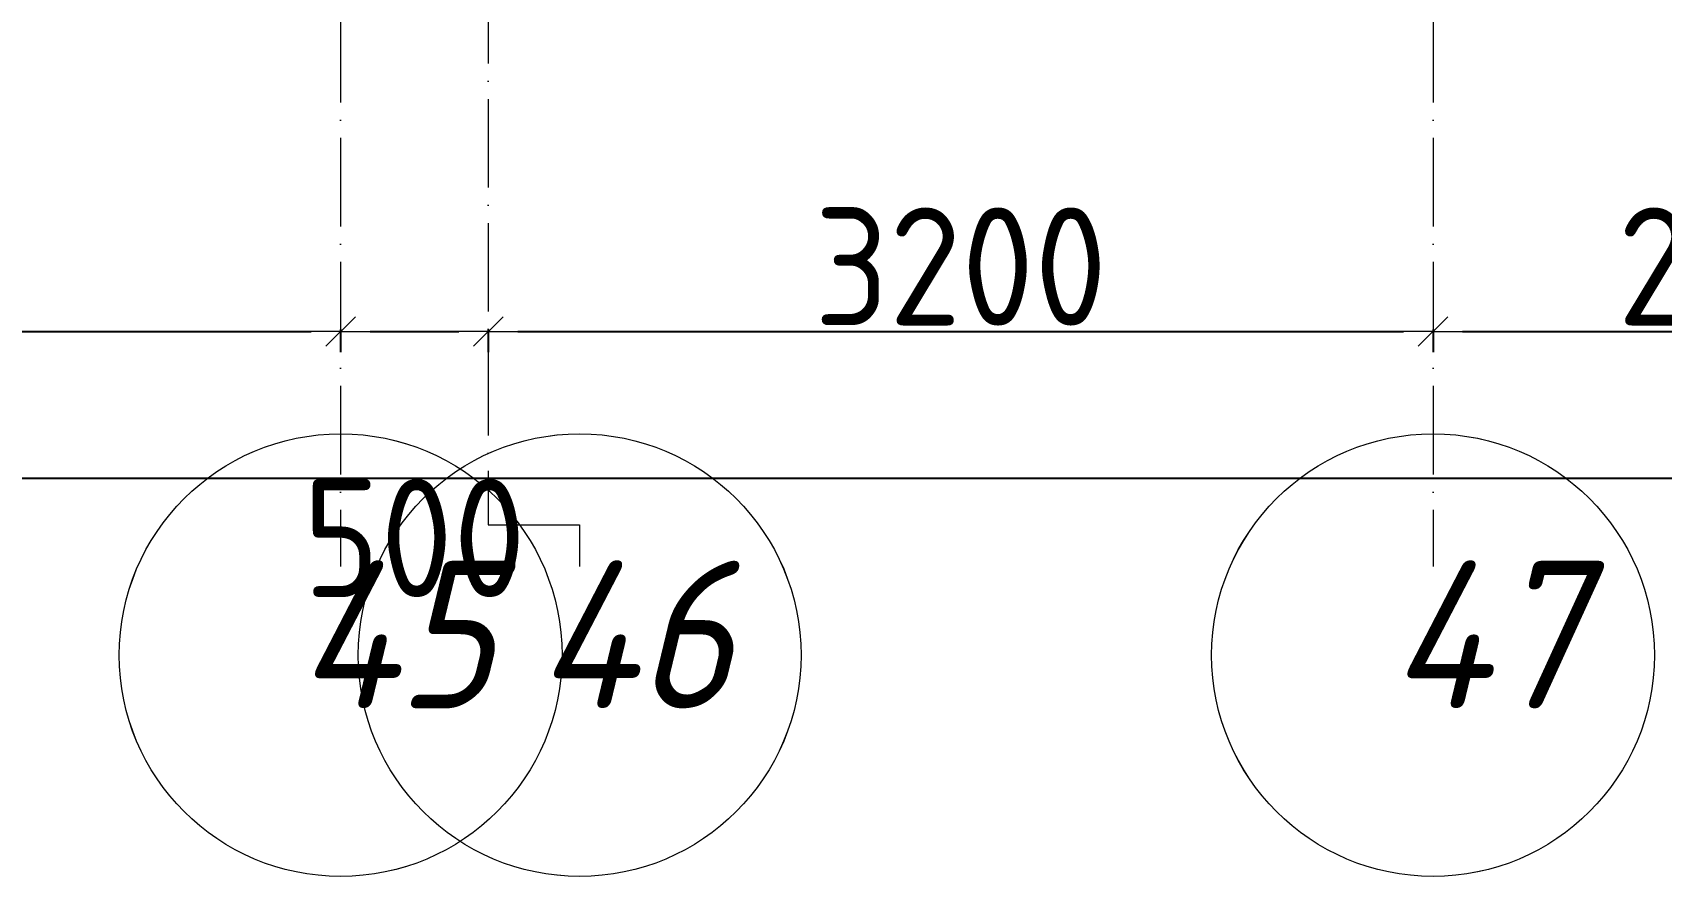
# Model space of a CAD drawing. Header units: millimetres. Extents: x -356862 to 418287, y 0 to 839748.
# Drawn here: x 46365 to 51882, y 510858 to 513717 of the extents above; entities that cross this region are included whole.
import ezdxf

# ---------------------------------------------------------------- set-up
doc = ezdxf.new("R2010")
doc.units = ezdxf.units.MM
doc.linetypes.add('50_200_ШТРИХ_1Т_ш5_п1_п1_', pattern=[700, 500, -100, 0, -100])
for name, color, linetype, lineweight in [('A-____-____-DIMS', 7, 'Continuous', 9), ('S-GRID-____-IDEN', 7, 'Continuous', 9), ('S-GRID-____-OTLN', 7, 'Continuous', 9), ('S-GRID-____-OTLN-1', 7, '50_200_ШТРИХ_1Т_ш5_п1_п1_', 9)]:
    doc.layers.add(name, color=color, linetype=linetype, lineweight=lineweight)
doc.styles.add('ISOCPEUR_I_9', font='isocpeui.ttf', dxfattribs={"width": 0.9, "height": 250})
doc.styles.add('СПДС', font='isocpeur.ttf', dxfattribs={"width": 0.9})
doc.dimstyles.new('Размера А3', dxfattribs={"dimtxt": 200, "dimasz": 100, "dimexe": 70, "dimexo": 100, "dimgap": 20, "dimtad": 1, "dimdec": 0, "dimrnd": 10, "dimzin": 0, "dimdsep": 46, "dimtxsty": 'СПДС', "dimblk": 'ARROWHEAD_6', "dimcen": 1, "dimclrd": 256, "dimclre": 256, "dimclrt": 256, "dimazin": 0, "dimtfac": 1, "dimtdec": 0, "dimtmove": 2, "dimatfit": 3, "dimfxl": 1, "dimtolj": 1, "dimtzin": 0, "dimarcsym": 0})

# ---------------------------------------------------------------- blocks, each defined once
blk = doc.blocks.new('Ось сетки - Круг_Ø6_00__ISO-2_5_0_9K_-25732049-АР1_План отверстий 2 этажа в осях 1-64_Ю-ЯЯ')
at = {"layer": 'S-GRID-____-IDEN'}
blk.add_circle((0, 0), 3, dxfattribs=at)
blk = doc.blocks.new('ARROWHEAD_6')
at = {"color": 0, "linetype": 'Continuous'}
for p, q in [((0, 0), (-1, 0)), ((-0.5, -0.5), (0.5, 0.5))]:
    blk.add_line(p, q, dxfattribs=at)
blk = doc.blocks.new('*D4607')
at = {"layer": 'A-____-____-DIMS', "lineweight": -2, "transparency": 16777216}
for p, q in [((41908.3, 512710.5), (41908.3, 512634.4)), ((42008.3, 512704.4), (47308.3, 512704.4)), ((47408.3, 512710.5), (47408.3, 512634.4))]:
    blk.add_line(p, q, dxfattribs=at)
at = {"layer": 'Defpoints', "color": 0, "lineweight": 30, "transparency": 16777216}
for p in [(41908.3, 512810.5), (47408.3, 512810.5), (47408.3, 512704.4)]:
    blk.add_point(p, dxfattribs=at)
at = {"layer": 'A-____-____-DIMS', "lineweight": -2, "transparency": 16777216, "xscale": 100, "yscale": 100, "zscale": 100, "rotation": 180}
blk.add_blockref('ARROWHEAD_6', (41908.3, 512704.4), dxfattribs=at)
at = {"layer": 'A-____-____-DIMS', "lineweight": -2, "transparency": 16777216, "xscale": 100, "yscale": 100, "zscale": 100}
blk.add_blockref('ARROWHEAD_6', (47408.3, 512704.4), dxfattribs=at)
at = {"layer": 'A-____-____-DIMS', "transparency": 16777216, "insert": (44658.3, 512924.4), "char_height": 400, "width": 2.488, "attachment_point": 5, "style": 'СПДС'}
blk.add_mtext('\\A1;5500', dxfattribs=at)
blk = doc.blocks.new('*D4608')
at = {"layer": 'A-____-____-DIMS', "lineweight": -2, "transparency": 16777216}
for p, q in [((47408.3, 512710.5), (47408.3, 512634.4)), ((47508.3, 512704.4), (47808.3, 512704.4)), ((47908.3, 512710.5), (47908.3, 512634.4))]:
    blk.add_line(p, q, dxfattribs=at)
at = {"layer": 'Defpoints', "color": 0, "lineweight": 30, "transparency": 16777216}
for p in [(47408.3, 512810.5), (47908.3, 512810.5), (47908.3, 512704.4)]:
    blk.add_point(p, dxfattribs=at)
at = {"layer": 'A-____-____-DIMS', "lineweight": -2, "transparency": 16777216, "xscale": 100, "yscale": 100, "zscale": 100, "rotation": 180}
blk.add_blockref('ARROWHEAD_6', (47408.3, 512704.4), dxfattribs=at)
at = {"layer": 'A-____-____-DIMS', "lineweight": -2, "transparency": 16777216, "xscale": 100, "yscale": 100, "zscale": 100}
blk.add_blockref('ARROWHEAD_6', (47908.3, 512704.4), dxfattribs=at)
at = {"layer": 'A-____-____-DIMS', "transparency": 16777216, "insert": (47658.3, 512004.4), "char_height": 400, "width": 1.866, "attachment_point": 5, "style": 'СПДС'}
blk.add_mtext('\\A1;500', dxfattribs=at)
blk = doc.blocks.new('*D4609')
at = {"layer": 'A-____-____-DIMS', "lineweight": -2, "transparency": 16777216}
for p, q in [((47908.3, 512710.5), (47908.3, 512634.4)), ((48008.3, 512704.4), (51008.3, 512704.4)), ((51108.3, 512710.5), (51108.3, 512634.4))]:
    blk.add_line(p, q, dxfattribs=at)
at = {"layer": 'Defpoints', "color": 0, "lineweight": 30, "transparency": 16777216}
for p in [(47908.3, 512810.5), (51108.3, 512810.5), (51108.3, 512704.4)]:
    blk.add_point(p, dxfattribs=at)
at = {"layer": 'A-____-____-DIMS', "lineweight": -2, "transparency": 16777216, "xscale": 100, "yscale": 100, "zscale": 100, "rotation": 180}
blk.add_blockref('ARROWHEAD_6', (47908.3, 512704.4), dxfattribs=at)
at = {"layer": 'A-____-____-DIMS', "lineweight": -2, "transparency": 16777216, "xscale": 100, "yscale": 100, "zscale": 100}
blk.add_blockref('ARROWHEAD_6', (51108.3, 512704.4), dxfattribs=at)
at = {"layer": 'A-____-____-DIMS', "transparency": 16777216, "insert": (49508.3, 512924.4), "char_height": 400, "width": 2.488, "attachment_point": 5, "style": 'СПДС'}
blk.add_mtext('\\A1;3200', dxfattribs=at)
blk = doc.blocks.new('*D4610')
at = {"layer": 'A-____-____-DIMS', "lineweight": -2, "transparency": 16777216}
for p, q in [((51108.3, 512710.5), (51108.3, 512634.4)), ((51208.3, 512704.4), (53258.3, 512704.4)), ((53358.3, 512710.5), (53358.3, 512634.4))]:
    blk.add_line(p, q, dxfattribs=at)
at = {"layer": 'Defpoints', "color": 0, "lineweight": 30, "transparency": 16777216}
for p in [(51108.3, 512810.5), (53358.3, 512810.5), (53358.3, 512704.4)]:
    blk.add_point(p, dxfattribs=at)
at = {"layer": 'A-____-____-DIMS', "lineweight": -2, "transparency": 16777216, "xscale": 100, "yscale": 100, "zscale": 100, "rotation": 180}
blk.add_blockref('ARROWHEAD_6', (51108.3, 512704.4), dxfattribs=at)
at = {"layer": 'A-____-____-DIMS', "lineweight": -2, "transparency": 16777216, "xscale": 100, "yscale": 100, "zscale": 100}
blk.add_blockref('ARROWHEAD_6', (53358.3, 512704.4), dxfattribs=at)
at = {"layer": 'A-____-____-DIMS', "transparency": 16777216, "insert": (52233.3, 512924.4), "char_height": 400, "width": 2.488, "attachment_point": 5, "style": 'СПДС'}
blk.add_mtext('\\A1;2250', dxfattribs=at)
blk = doc.blocks.new('*D4588')
at = {"layer": 'A-____-____-DIMS', "lineweight": -2, "transparency": 16777216}
for p, q in [((-17941.7, 512213.7), (-17941.7, 512137.6)), ((-17841.7, 512207.6), (55358.3, 512207.6)), ((55458.3, 512213.7), (55458.3, 512137.6))]:
    blk.add_line(p, q, dxfattribs=at)
at = {"layer": 'Defpoints', "color": 0, "lineweight": 30, "transparency": 16777216}
for p in [(-17941.7, 512313.7), (55458.3, 512313.7), (55458.3, 512207.6)]:
    blk.add_point(p, dxfattribs=at)
at = {"layer": 'A-____-____-DIMS', "lineweight": -2, "transparency": 16777216, "xscale": 100, "yscale": 100, "zscale": 100, "rotation": 180}
blk.add_blockref('ARROWHEAD_6', (-17941.7, 512207.6), dxfattribs=at)
at = {"layer": 'A-____-____-DIMS', "lineweight": -2, "transparency": 16777216, "xscale": 100, "yscale": 100, "zscale": 100}
blk.add_blockref('ARROWHEAD_6', (55458.3, 512207.6), dxfattribs=at)
at = {"layer": 'A-____-____-DIMS', "transparency": 16777216, "insert": (18758.3, 512427.6), "char_height": 400, "width": 3.186, "attachment_point": 5, "style": 'СПДС'}
blk.add_mtext('\\A1;73400', dxfattribs=at)
blk = doc.blocks.new('*D13685')
at = {"layer": 'A-____-____-DIMS', "lineweight": -2, "transparency": 16777216}
for p, q in [((41908.3, 512710.5), (41908.3, 512634.4)), ((42008.3, 512704.4), (47308.3, 512704.4)), ((47408.3, 512710.5), (47408.3, 512634.4))]:
    blk.add_line(p, q, dxfattribs=at)
at = {"layer": 'Defpoints', "color": 0, "transparency": 16777216}
for p in [(41908.3, 512810.5), (47408.3, 512810.5), (47408.3, 512704.4)]:
    blk.add_point(p, dxfattribs=at)
at = {"layer": 'A-____-____-DIMS', "lineweight": -2, "transparency": 16777216, "xscale": 100, "yscale": 100, "zscale": 100, "rotation": 180}
blk.add_blockref('ARROWHEAD_6', (41908.3, 512704.4), dxfattribs=at)
at = {"layer": 'A-____-____-DIMS', "lineweight": -2, "transparency": 16777216, "xscale": 100, "yscale": 100, "zscale": 100}
blk.add_blockref('ARROWHEAD_6', (47408.3, 512704.4), dxfattribs=at)
at = {"layer": 'A-____-____-DIMS', "transparency": 16777216, "insert": (44658.3, 512924.4), "char_height": 400, "width": 2.488, "attachment_point": 5, "style": 'СПДС'}
blk.add_mtext('\\A1;5500', dxfattribs=at)
blk = doc.blocks.new('*D13686')
at = {"layer": 'A-____-____-DIMS', "lineweight": -2, "transparency": 16777216}
for p, q in [((47408.3, 512710.5), (47408.3, 512634.4)), ((47508.3, 512704.4), (47808.3, 512704.4)), ((47908.3, 512710.5), (47908.3, 512634.4))]:
    blk.add_line(p, q, dxfattribs=at)
at = {"layer": 'Defpoints', "color": 0, "transparency": 16777216}
for p in [(47408.3, 512810.5), (47908.3, 512810.5), (47908.3, 512704.4)]:
    blk.add_point(p, dxfattribs=at)
at = {"layer": 'A-____-____-DIMS', "lineweight": -2, "transparency": 16777216, "xscale": 100, "yscale": 100, "zscale": 100, "rotation": 180}
blk.add_blockref('ARROWHEAD_6', (47408.3, 512704.4), dxfattribs=at)
at = {"layer": 'A-____-____-DIMS', "lineweight": -2, "transparency": 16777216, "xscale": 100, "yscale": 100, "zscale": 100}
blk.add_blockref('ARROWHEAD_6', (47908.3, 512704.4), dxfattribs=at)
at = {"layer": 'A-____-____-DIMS', "transparency": 16777216, "insert": (47658.3, 512004.4), "char_height": 400, "width": 1.866, "attachment_point": 5, "style": 'СПДС'}
blk.add_mtext('\\A1;500', dxfattribs=at)
blk = doc.blocks.new('*D13687')
at = {"layer": 'A-____-____-DIMS', "lineweight": -2, "transparency": 16777216}
for p, q in [((47908.3, 512710.5), (47908.3, 512634.4)), ((48008.3, 512704.4), (51008.3, 512704.4)), ((51108.3, 512710.5), (51108.3, 512634.4))]:
    blk.add_line(p, q, dxfattribs=at)
at = {"layer": 'Defpoints', "color": 0, "transparency": 16777216}
for p in [(47908.3, 512810.5), (51108.3, 512810.5), (51108.3, 512704.4)]:
    blk.add_point(p, dxfattribs=at)
at = {"layer": 'A-____-____-DIMS', "lineweight": -2, "transparency": 16777216, "xscale": 100, "yscale": 100, "zscale": 100, "rotation": 180}
blk.add_blockref('ARROWHEAD_6', (47908.3, 512704.4), dxfattribs=at)
at = {"layer": 'A-____-____-DIMS', "lineweight": -2, "transparency": 16777216, "xscale": 100, "yscale": 100, "zscale": 100}
blk.add_blockref('ARROWHEAD_6', (51108.3, 512704.4), dxfattribs=at)
at = {"layer": 'A-____-____-DIMS', "transparency": 16777216, "insert": (49508.3, 512924.4), "char_height": 400, "width": 2.488, "attachment_point": 5, "style": 'СПДС'}
blk.add_mtext('\\A1;3200', dxfattribs=at)
blk = doc.blocks.new('*D13688')
at = {"layer": 'A-____-____-DIMS', "lineweight": -2, "transparency": 16777216}
for p, q in [((51108.3, 512710.5), (51108.3, 512634.4)), ((51208.3, 512704.4), (53258.3, 512704.4)), ((53358.3, 512710.5), (53358.3, 512634.4))]:
    blk.add_line(p, q, dxfattribs=at)
at = {"layer": 'Defpoints', "color": 0, "transparency": 16777216}
for p in [(51108.3, 512810.5), (53358.3, 512810.5), (53358.3, 512704.4)]:
    blk.add_point(p, dxfattribs=at)
at = {"layer": 'A-____-____-DIMS', "lineweight": -2, "transparency": 16777216, "xscale": 100, "yscale": 100, "zscale": 100, "rotation": 180}
blk.add_blockref('ARROWHEAD_6', (51108.3, 512704.4), dxfattribs=at)
at = {"layer": 'A-____-____-DIMS', "lineweight": -2, "transparency": 16777216, "xscale": 100, "yscale": 100, "zscale": 100}
blk.add_blockref('ARROWHEAD_6', (53358.3, 512704.4), dxfattribs=at)
at = {"layer": 'A-____-____-DIMS', "transparency": 16777216, "insert": (52233.3, 512924.4), "char_height": 400, "width": 2.488, "attachment_point": 5, "style": 'СПДС'}
blk.add_mtext('\\A1;2250', dxfattribs=at)
blk = doc.blocks.new('*D13755')
at = {"layer": 'A-____-____-DIMS', "lineweight": -2, "transparency": 16777216}
for p, q in [((-17941.7, 512213.7), (-17941.7, 512137.6)), ((-17841.7, 512207.6), (55358.3, 512207.6)), ((55458.3, 512213.7), (55458.3, 512137.6))]:
    blk.add_line(p, q, dxfattribs=at)
at = {"layer": 'Defpoints', "color": 0, "transparency": 16777216}
for p in [(-17941.7, 512313.7), (55458.3, 512313.7), (55458.3, 512207.6)]:
    blk.add_point(p, dxfattribs=at)
at = {"layer": 'A-____-____-DIMS', "lineweight": -2, "transparency": 16777216, "xscale": 100, "yscale": 100, "zscale": 100, "rotation": 180}
blk.add_blockref('ARROWHEAD_6', (-17941.7, 512207.6), dxfattribs=at)
at = {"layer": 'A-____-____-DIMS', "lineweight": -2, "transparency": 16777216, "xscale": 100, "yscale": 100, "zscale": 100}
blk.add_blockref('ARROWHEAD_6', (55458.3, 512207.6), dxfattribs=at)
at = {"layer": 'A-____-____-DIMS', "transparency": 16777216, "insert": (18758.3, 512427.6), "char_height": 400, "width": 3.186, "attachment_point": 5, "style": 'СПДС'}
blk.add_mtext('\\A1;73400', dxfattribs=at)
blk = doc.blocks.new('*D13855')
at = {"layer": 'A-____-____-DIMS', "lineweight": -2, "transparency": 16777216}
for p, q in [((41908.3, 512710.5), (41908.3, 512634.4)), ((42008.3, 512704.4), (47308.3, 512704.4)), ((47408.3, 512710.5), (47408.3, 512634.4))]:
    blk.add_line(p, q, dxfattribs=at)
at = {"layer": 'Defpoints', "color": 0, "transparency": 16777216}
for p in [(41908.3, 512810.5), (47408.3, 512810.5), (47408.3, 512704.4)]:
    blk.add_point(p, dxfattribs=at)
at = {"layer": 'A-____-____-DIMS', "lineweight": -2, "transparency": 16777216, "xscale": 100, "yscale": 100, "zscale": 100, "rotation": 180}
blk.add_blockref('ARROWHEAD_6', (41908.3, 512704.4), dxfattribs=at)
at = {"layer": 'A-____-____-DIMS', "lineweight": -2, "transparency": 16777216, "xscale": 100, "yscale": 100, "zscale": 100}
blk.add_blockref('ARROWHEAD_6', (47408.3, 512704.4), dxfattribs=at)
at = {"layer": 'A-____-____-DIMS', "transparency": 16777216, "insert": (44658.3, 512924.4), "char_height": 400, "width": 2.488, "attachment_point": 5, "style": 'СПДС'}
blk.add_mtext('\\A1;5500', dxfattribs=at)
blk = doc.blocks.new('*D13856')
at = {"layer": 'A-____-____-DIMS', "lineweight": -2, "transparency": 16777216}
for p, q in [((47408.3, 512710.5), (47408.3, 512634.4)), ((47508.3, 512704.4), (47808.3, 512704.4)), ((47908.3, 512710.5), (47908.3, 512634.4))]:
    blk.add_line(p, q, dxfattribs=at)
at = {"layer": 'Defpoints', "color": 0, "transparency": 16777216}
for p in [(47408.3, 512810.5), (47908.3, 512810.5), (47908.3, 512704.4)]:
    blk.add_point(p, dxfattribs=at)
at = {"layer": 'A-____-____-DIMS', "lineweight": -2, "transparency": 16777216, "xscale": 100, "yscale": 100, "zscale": 100, "rotation": 180}
blk.add_blockref('ARROWHEAD_6', (47408.3, 512704.4), dxfattribs=at)
at = {"layer": 'A-____-____-DIMS', "lineweight": -2, "transparency": 16777216, "xscale": 100, "yscale": 100, "zscale": 100}
blk.add_blockref('ARROWHEAD_6', (47908.3, 512704.4), dxfattribs=at)
at = {"layer": 'A-____-____-DIMS', "transparency": 16777216, "insert": (47658.3, 512004.4), "char_height": 400, "width": 1.866, "attachment_point": 5, "style": 'СПДС'}
blk.add_mtext('\\A1;500', dxfattribs=at)
blk = doc.blocks.new('*D13857')
at = {"layer": 'A-____-____-DIMS', "lineweight": -2, "transparency": 16777216}
for p, q in [((47908.3, 512710.5), (47908.3, 512634.4)), ((48008.3, 512704.4), (51008.3, 512704.4)), ((51108.3, 512710.5), (51108.3, 512634.4))]:
    blk.add_line(p, q, dxfattribs=at)
at = {"layer": 'Defpoints', "color": 0, "transparency": 16777216}
for p in [(47908.3, 512810.5), (51108.3, 512810.5), (51108.3, 512704.4)]:
    blk.add_point(p, dxfattribs=at)
at = {"layer": 'A-____-____-DIMS', "lineweight": -2, "transparency": 16777216, "xscale": 100, "yscale": 100, "zscale": 100, "rotation": 180}
blk.add_blockref('ARROWHEAD_6', (47908.3, 512704.4), dxfattribs=at)
at = {"layer": 'A-____-____-DIMS', "lineweight": -2, "transparency": 16777216, "xscale": 100, "yscale": 100, "zscale": 100}
blk.add_blockref('ARROWHEAD_6', (51108.3, 512704.4), dxfattribs=at)
at = {"layer": 'A-____-____-DIMS', "transparency": 16777216, "insert": (49508.3, 512924.4), "char_height": 400, "width": 2.488, "attachment_point": 5, "style": 'СПДС'}
blk.add_mtext('\\A1;3200', dxfattribs=at)
blk = doc.blocks.new('*D13858')
at = {"layer": 'A-____-____-DIMS', "lineweight": -2, "transparency": 16777216}
for p, q in [((51108.3, 512710.5), (51108.3, 512634.4)), ((51208.3, 512704.4), (53258.3, 512704.4)), ((53358.3, 512710.5), (53358.3, 512634.4))]:
    blk.add_line(p, q, dxfattribs=at)
at = {"layer": 'Defpoints', "color": 0, "transparency": 16777216}
for p in [(51108.3, 512810.5), (53358.3, 512810.5), (53358.3, 512704.4)]:
    blk.add_point(p, dxfattribs=at)
at = {"layer": 'A-____-____-DIMS', "lineweight": -2, "transparency": 16777216, "xscale": 100, "yscale": 100, "zscale": 100, "rotation": 180}
blk.add_blockref('ARROWHEAD_6', (51108.3, 512704.4), dxfattribs=at)
at = {"layer": 'A-____-____-DIMS', "lineweight": -2, "transparency": 16777216, "xscale": 100, "yscale": 100, "zscale": 100}
blk.add_blockref('ARROWHEAD_6', (53358.3, 512704.4), dxfattribs=at)
at = {"layer": 'A-____-____-DIMS', "transparency": 16777216, "insert": (52233.3, 512924.4), "char_height": 400, "width": 2.488, "attachment_point": 5, "style": 'СПДС'}
blk.add_mtext('\\A1;2250', dxfattribs=at)
blk = doc.blocks.new('*D13925')
at = {"layer": 'A-____-____-DIMS', "lineweight": -2, "transparency": 16777216}
for p, q in [((-17941.7, 512213.7), (-17941.7, 512137.6)), ((-17841.7, 512207.6), (55358.3, 512207.6)), ((55458.3, 512213.7), (55458.3, 512137.6))]:
    blk.add_line(p, q, dxfattribs=at)
at = {"layer": 'Defpoints', "color": 0, "transparency": 16777216}
for p in [(-17941.7, 512313.7), (55458.3, 512313.7), (55458.3, 512207.6)]:
    blk.add_point(p, dxfattribs=at)
at = {"layer": 'A-____-____-DIMS', "lineweight": -2, "transparency": 16777216, "xscale": 100, "yscale": 100, "zscale": 100, "rotation": 180}
blk.add_blockref('ARROWHEAD_6', (-17941.7, 512207.6), dxfattribs=at)
at = {"layer": 'A-____-____-DIMS', "lineweight": -2, "transparency": 16777216, "xscale": 100, "yscale": 100, "zscale": 100}
blk.add_blockref('ARROWHEAD_6', (55458.3, 512207.6), dxfattribs=at)
at = {"layer": 'A-____-____-DIMS', "transparency": 16777216, "insert": (18758.3, 512427.6), "char_height": 400, "width": 3.186, "attachment_point": 5, "style": 'СПДС'}
blk.add_mtext('\\A1;73400', dxfattribs=at)
blk = doc.blocks.new('2этаж')
at = {"layer": 'S-GRID-____-OTLN-1', "color": 251, "ltscale": 0.6, "true_color": 0x636466}
for p, q in [((47408.3, 549908.8), (47408.3, 511907.5)), ((51108.3, 549908.8), (51108.3, 511907.5)), ((47908.3, 549620.5), (47908.3, 512048.6))]:
    blk.add_line(p, q, dxfattribs=at)
at = {"layer": 'S-GRID-____-IDEN', "xscale": 250, "yscale": 250, "zscale": 99.99999999999993, "rotation": 180}
for p in [(47408.3, 511607.5), (48217.8, 511607.5), (51108.3, 511607.5)]:
    blk.add_blockref('Ось сетки - Круг_Ø6_00__ISO-2_5_0_9K_-25732049-АР1_План отверстий 2 этажа в осях 1-64_Ю-ЯЯ', p, dxfattribs=at)
at = {"layer": 'S-GRID-____-IDEN', "char_height": 500, "width": 425.696, "attachment_point": 1, "style": 'ISOCPEUR_I_9'}
for s, insert in [('45', (47260.4, 511927.3)), ('46', (48069.8, 511927.3)), ('47', (50960.4, 511927.3))]:
    blk.add_mtext(s, dxfattribs=dict(at, insert=insert))
at = {"layer": 'A-____-____-DIMS'}
for base, p1, p2, picture, middle in [((47408.3, 512704.4), (41908.3, 512810.5), (47408.3, 512810.5), '*D4607', (44658.3, 512924.4)), ((51108.3, 512704.4), (47908.3, 512810.5), (51108.3, 512810.5), '*D4609', (49508.3, 512924.4)), ((53358.3, 512704.4), (51108.3, 512810.5), (53358.3, 512810.5), '*D4610', (52233.3, 512924.4)), ((47908.3, 512704.4), (47408.3, 512810.5), (47908.3, 512810.5), '*D4608', (47658.3, 512004.4)), ((55458.3, 512207.6), (-17941.7, 512313.7), (55458.3, 512313.7), '*D4588', (18758.3, 512427.6))]:
    dim = blk.add_linear_dim(base=base, p1=p1, p2=p2, dimstyle='Размера А3', override={"dimtxt": 400}, dxfattribs=at)
    dim.commit()
    dim.dimension.update_dxf_attribs({"geometry": picture, "text_midpoint": middle})

msp = doc.modelspace()

# ---------------------------------------------------------------- linework, layer by layer
at = {"layer": 'S-GRID-____-IDEN'}
for centre in [(47408.3366, 511607.5288), (47408.3366, 511607.5288), (48217.7763, 511607.5288), (48217.7763, 511607.5288), (51108.3366, 511607.5288), (51108.3366, 511607.5288)]:
    msp.add_ellipse(centre, major_axis=(-530.3301, 530.3301), ratio=1, start_param=0.7853981633974629, end_param=7.06858347057705, dxfattribs=at)
at = {"layer": 'S-GRID-____-OTLN'}
for p, q in [((47908.3366, 512048.6475), (48217.7763, 512048.6475)), ((48217.7763, 512048.6475), (48217.7763, 511907.5288))]:
    msp.add_line(p, q, dxfattribs=at)
at = {"layer": 'S-GRID-____-OTLN-1', "color": 251, "ltscale": 0.6, "true_color": 0x636466}
for p, q in [((47408.3366, 549908.7924), (47408.3366, 511907.5288)), ((47408.3366, 549908.7924), (47408.3366, 511907.5288)), ((51108.3366, 549908.7924), (51108.3366, 511907.5288)), ((51108.3366, 549908.7924), (51108.3366, 511907.5288)), ((47908.3366, 549620.5347), (47908.3366, 512048.6475)), ((47908.3366, 549620.5347), (47908.3366, 512048.6475))]:
    msp.add_line(p, q, dxfattribs=at)

# ---------------------------------------------------------------- block references
at = {"color": 18, "true_color": 0x000000}
msp.add_blockref('2этаж', (0, 0), dxfattribs=at)

# ---------------------------------------------------------------- texts
at = {"layer": 'A-____-____-DIMS', "char_height": 400, "attachment_point": 5, "style": 'СПДС'}
for s, insert, width in [('\\A1;3200', (49508.3366, 512924.4081), 2.488445), ('\\A1;3200', (49508.3366, 512924.4081), 2.488445), ('\\A1;2250', (52233.3366, 512924.4081), 2.488445), ('\\A1;2250', (52233.3366, 512924.4081), 2.488445), ('\\A1;500', (47658.3366, 512004.4081), 1.866334), ('\\A1;500', (47658.3366, 512004.4081), 1.866334)]:
    msp.add_mtext(s, dxfattribs=dict(at, insert=insert, width=width))
at = {"layer": 'S-GRID-____-IDEN', "char_height": 500, "width": 425.696062, "attachment_point": 1, "style": 'ISOCPEUR_I_9'}
for s, insert in [('45', (47260.3877, 511927.2542)), ('45', (47260.3877, 511927.2542)), ('46', (48069.8274, 511927.2542)), ('46', (48069.8274, 511927.2542)), ('47', (50960.3877, 511927.2542)), ('47', (50960.3877, 511927.2542))]:
    msp.add_mtext(s, dxfattribs=dict(at, insert=insert))

# ---------------------------------------------------------------- dimensions: what is measured, and where the dimension line sits
at = {"layer": 'A-____-____-DIMS'}
for base, p1, p2, picture, middle in [((47408.3366, 512704.4081), (41908.3366, 512810.4741), (47408.3366, 512810.4741), '*D13685', (44658.3366, 512924.4081)), ((47408.3366, 512704.4081), (41908.3366, 512810.4741), (47408.3366, 512810.4741), '*D13855', (44658.3366, 512924.4081)), ((51108.3366, 512704.4081), (47908.3366, 512810.4741), (51108.3366, 512810.4741), '*D13687', (49508.3366, 512924.4081)), ((51108.3366, 512704.4081), (47908.3366, 512810.4741), (51108.3366, 512810.4741), '*D13857', (49508.3366, 512924.4081)), ((53358.3366, 512704.4081), (51108.3366, 512810.4741), (53358.3366, 512810.4741), '*D13688', (52233.3366, 512924.4081)), ((53358.3366, 512704.4081), (51108.3366, 512810.4741), (53358.3366, 512810.4741), '*D13858', (52233.3366, 512924.4081)), ((47908.3366, 512704.4081), (47408.3366, 512810.4741), (47908.3366, 512810.4741), '*D13686', (47658.3366, 512004.4081)), ((47908.3366, 512704.4081), (47408.3366, 512810.4741), (47908.3366, 512810.4741), '*D13856', (47658.3366, 512004.4081)), ((55458.3366, 512207.6078), (-17941.6634, 512313.6738), (55458.3366, 512313.6738), '*D13755', (18758.3366, 512427.6078)), ((55458.3366, 512207.6078), (-17941.6634, 512313.6738), (55458.3366, 512313.6738), '*D13925', (18758.3366, 512427.6078))]:
    dim = msp.add_linear_dim(base=base, p1=p1, p2=p2, dimstyle='Размера А3', override={"dimtxt": 400}, dxfattribs=at)
    dim.commit()
    dim.dimension.update_dxf_attribs({"geometry": picture, "text_midpoint": middle})

doc.saveas('drawing.dxf')
